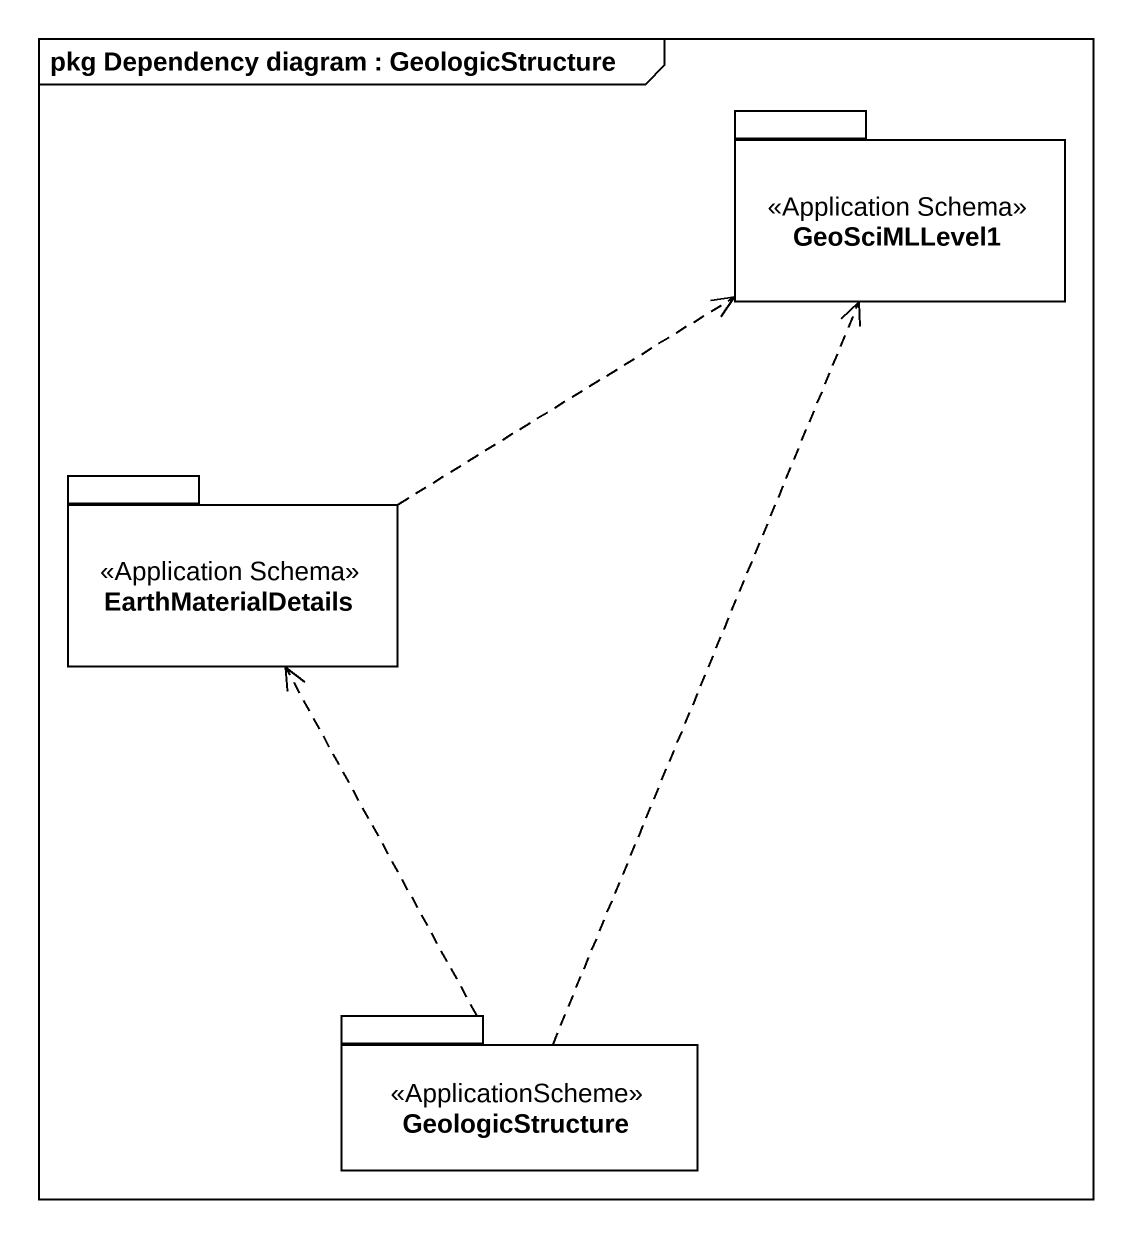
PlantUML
@startuml
mainframe pkg Dependency diagram : GeologicStructure
package GeoSciMLLevel1 <<Application Schema>> {
}
package EarthMaterialDetails <<Application Schema>> {
}
package GeologicStructure <<ApplicationScheme>> {
}
EarthMaterialDetails .right.> GeoSciMLLevel1
GeologicStructure .up.> GeoSciMLLevel1
GeologicStructure .up.> EarthMaterialDetails
@enduml
